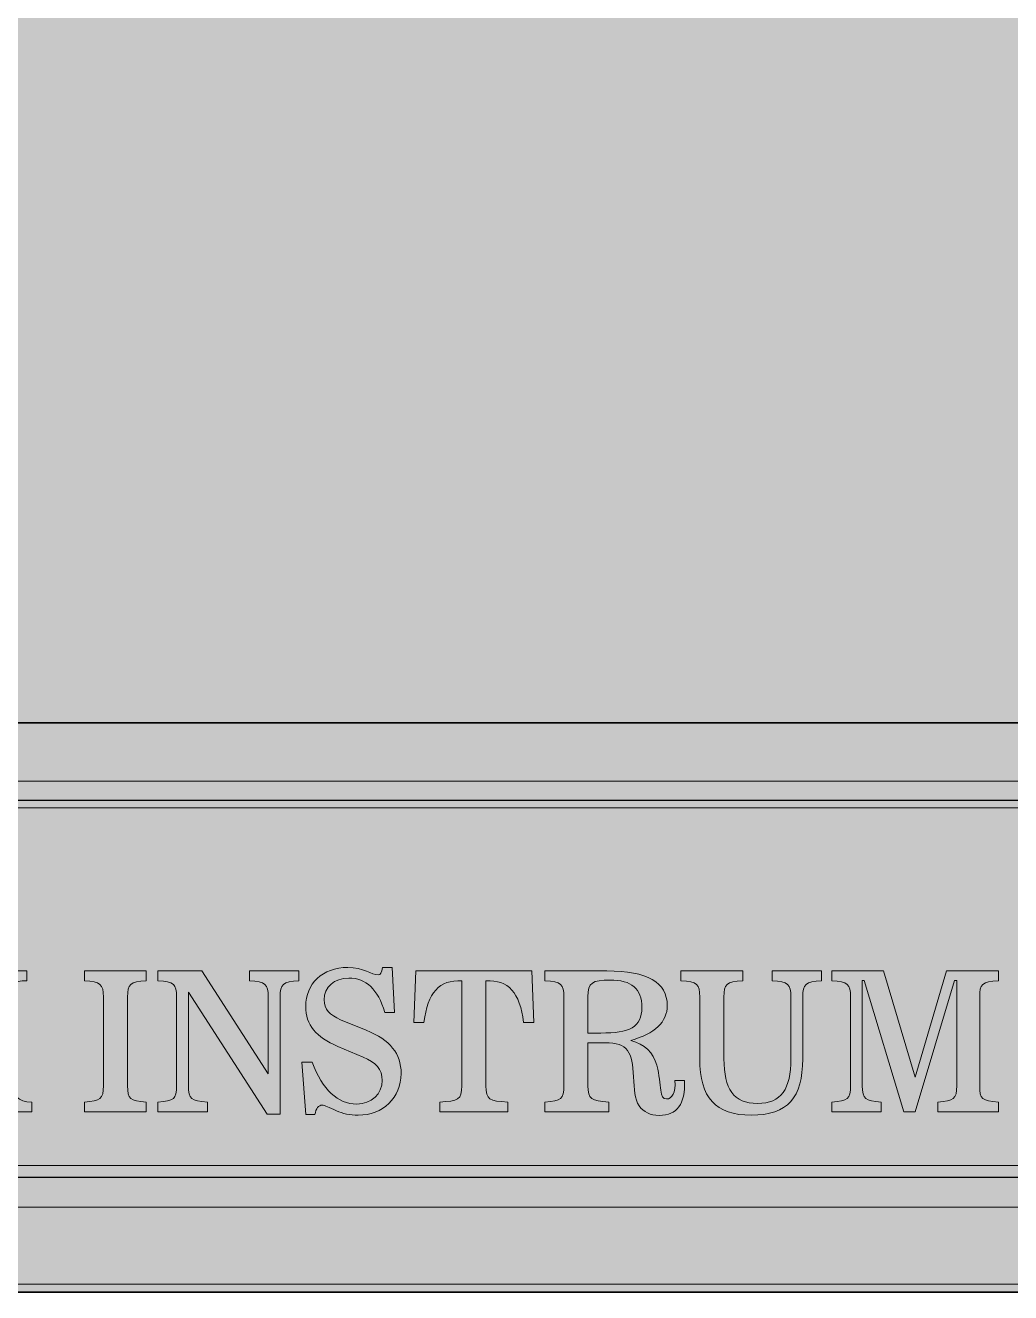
# Model space of a CAD drawing. Header units: inches. Extents: x -97 to 88, y -139 to 132.
# Drawn here: x 7.03 to 32.66, y -43.87 to -10.91 of the extents above; entities that cross this region are included whole.
import ezdxf

# ---------------------------------------------------------------- set-up
doc = ezdxf.new("R2010")
doc.units = ezdxf.units.IN
doc.header["$MEASUREMENT"] = 0
doc.layers.add('svg4583', color=7, linetype='Continuous')

# ---------------------------------------------------------------- blocks, each defined once
blk = doc.blocks.new('block 10')
at = {"layer": 'svg4583', "true_color": 0x00aeef}
h = blk.add_hatch(color=140, dxfattribs=at)
h.dxf.hatch_style = 2
edge = h.paths.add_edge_path()
edge.add_spline(control_points=[(3.479, -38.911), (4.017, -38.831), (4.184, -38.569), (4.415, -38.252), (4.415, -38.252), (5.084, -37.332), (5.084, -37.332), (5.084, -37.332), (4.324, -36.201), (4.324, -36.201), (4.108, -35.884), (3.887, -35.748), (3.56, -35.758), (3.56, -35.758), (3.56, -35.502), (3.56, -35.502), (3.56, -35.502), (5.214, -35.502), (5.214, -35.502), (5.214, -35.502), (5.214, -35.758), (5.214, -35.758), (4.963, -35.753), (4.842, -35.784), (4.842, -35.864), (4.842, -35.914), (4.882, -36), (4.963, -36.115), (4.963, -36.115), (5.446, -36.839), (5.446, -36.839), (5.446, -36.839), (5.873, -36.256), (5.873, -36.256), (5.994, -36.09), (6.049, -35.964), (6.049, -35.909), (6.049, -35.793), (5.913, -35.753), (5.642, -35.758), (5.642, -35.758), (5.642, -35.502), (5.642, -35.502), (5.642, -35.502), (7.065, -35.502), (7.065, -35.502), (7.065, -35.502), (7.065, -35.758), (7.065, -35.758), (6.753, -35.753), (6.512, -35.869), (6.336, -36.11), (6.336, -36.11), (5.617, -37.096), (5.617, -37.096), (5.617, -37.096), (6.517, -38.413), (6.517, -38.413), (6.723, -38.715), (6.833, -38.911), (7.196, -38.911), (7.196, -38.911), (7.196, -39.167), (7.196, -39.167), (7.196, -39.167), (5.561, -39.167), (5.561, -39.167), (5.561, -39.167), (5.561, -38.911), (5.561, -38.911), (5.868, -38.911), (5.999, -38.901), (5.999, -38.785), (5.999, -38.735), (5.969, -38.64), (5.908, -38.549), (5.908, -38.549), (5.265, -37.593), (5.265, -37.593), (5.265, -37.593), (4.661, -38.428), (4.661, -38.428), (4.576, -38.544), (4.541, -38.634), (4.541, -38.71), (4.541, -38.841), (4.681, -38.881), (4.988, -38.911), (4.988, -38.911), (4.988, -39.167), (4.988, -39.167), (4.988, -39.167), (3.479, -39.167), (3.479, -39.167), (3.479, -39.167), (3.479, -38.911), (3.479, -38.911)], knot_values=[0, 0, 0, 0, 1, 1, 1, 2, 2, 2, 3, 3, 3, 4, 4, 4, 5, 5, 5, 6, 6, 6, 7, 7, 7, 8, 8, 8, 9, 9, 9, 10, 10, 10, 11, 11, 11, 12, 12, 12, 13, 13, 13, 14, 14, 14, 15, 15, 15, 16, 16, 16, 17, 17, 17, 18, 18, 18, 19, 19, 19, 20, 20, 20, 21, 21, 21, 22, 22, 22, 23, 23, 23, 24, 24, 24, 25, 25, 25, 26, 26, 26, 27, 27, 27, 28, 28, 28, 29, 29, 29, 30, 30, 30, 31, 31, 31, 32, 32, 32, 32], degree=3, periodic=1)
at = {"layer": 'svg4583', "true_color": 0xffffff}
h = blk.add_hatch(color=7, dxfattribs=at)
h.dxf.hatch_style = 2
edge = h.paths.add_edge_path()
edge.add_spline(control_points=[(10.176, -35.758), (9.754, -35.784), (9.689, -35.839), (9.689, -36.181), (9.689, -36.181), (9.689, -38.488), (9.689, -38.488), (9.689, -38.83), (9.754, -38.886), (10.176, -38.911), (10.176, -38.911), (10.176, -39.167), (10.176, -39.167), (10.176, -39.167), (8.567, -39.167), (8.567, -39.167), (8.567, -39.167), (8.567, -38.911), (8.567, -38.911), (8.99, -38.886), (9.06, -38.83), (9.06, -38.488), (9.06, -38.488), (9.06, -36.181), (9.06, -36.181), (9.06, -35.839), (8.99, -35.784), (8.567, -35.758), (8.567, -35.758), (8.567, -35.502), (8.567, -35.502), (8.567, -35.502), (10.176, -35.502), (10.176, -35.502), (10.176, -35.502), (10.176, -35.758), (10.176, -35.758)], knot_values=[0, 0, 0, 0, 1, 1, 1, 2, 2, 2, 3, 3, 3, 4, 4, 4, 5, 5, 5, 6, 6, 6, 7, 7, 7, 8, 8, 8, 9, 9, 9, 10, 10, 10, 11, 11, 11, 12, 12, 12, 12], degree=3, periodic=1)
h = blk.add_hatch(color=7, dxfattribs=at)
h.dxf.hatch_style = 2
edge = h.paths.add_edge_path()
edge.add_spline(control_points=[(13.349, -36.181), (13.349, -35.839), (13.284, -35.784), (12.861, -35.758), (12.861, -35.758), (12.861, -35.502), (12.861, -35.502), (12.861, -35.502), (14.149, -35.502), (14.149, -35.502), (14.149, -35.502), (14.149, -35.758), (14.149, -35.758), (13.726, -35.784), (13.656, -35.839), (13.656, -36.181), (13.656, -36.181), (13.656, -39.228), (13.656, -39.228), (13.656, -39.228), (13.319, -39.228), (13.319, -39.228), (13.319, -39.228), (11.272, -36.05), (11.272, -36.05), (11.272, -36.05), (11.272, -38.488), (11.272, -38.488), (11.272, -38.83), (11.343, -38.886), (11.765, -38.911), (11.765, -38.911), (11.765, -39.167), (11.765, -39.167), (11.765, -39.167), (10.478, -39.167), (10.478, -39.167), (10.478, -39.167), (10.478, -38.911), (10.478, -38.911), (10.9, -38.886), (10.966, -38.83), (10.966, -38.488), (10.966, -38.488), (10.966, -36.181), (10.966, -36.181), (10.966, -35.839), (10.9, -35.784), (10.478, -35.758), (10.478, -35.758), (10.478, -35.502), (10.478, -35.502), (10.478, -35.502), (11.624, -35.502), (11.624, -35.502), (11.624, -35.502), (13.349, -38.177), (13.349, -38.177), (13.349, -38.177), (13.349, -36.181), (13.349, -36.181)], knot_values=[0, 0, 0, 0, 1, 1, 1, 2, 2, 2, 3, 3, 3, 4, 4, 4, 5, 5, 5, 6, 6, 6, 7, 7, 7, 8, 8, 8, 9, 9, 9, 10, 10, 10, 11, 11, 11, 12, 12, 12, 13, 13, 13, 14, 14, 14, 15, 15, 15, 16, 16, 16, 17, 17, 17, 18, 18, 18, 19, 19, 19, 20, 20, 20, 20], degree=3, periodic=1)
h = blk.add_hatch(color=7, dxfattribs=at)
h.dxf.hatch_style = 2
edge = h.paths.add_edge_path()
edge.add_spline(control_points=[(14.227, -37.875), (14.227, -37.875), (14.494, -37.875), (14.494, -37.875), (14.755, -38.594), (15.167, -38.962), (15.65, -38.962), (16.037, -38.962), (16.314, -38.7), (16.314, -38.348), (16.314, -38.051), (16.153, -37.885), (15.816, -37.744), (15.816, -37.744), (15.157, -37.463), (15.157, -37.463), (14.594, -37.227), (14.323, -36.905), (14.323, -36.427), (14.323, -35.828), (14.76, -35.411), (15.419, -35.411), (15.811, -35.411), (16.053, -35.602), (16.208, -35.602), (16.269, -35.602), (16.299, -35.542), (16.319, -35.411), (16.319, -35.411), (16.575, -35.411), (16.575, -35.411), (16.575, -35.411), (16.636, -36.578), (16.636, -36.578), (16.636, -36.578), (16.384, -36.578), (16.384, -36.578), (16.198, -35.979), (15.897, -35.688), (15.444, -35.688), (15.067, -35.688), (14.805, -35.919), (14.805, -36.251), (14.805, -36.502), (14.941, -36.648), (15.233, -36.769), (15.233, -36.769), (15.901, -37.045), (15.901, -37.045), (16.52, -37.297), (16.807, -37.649), (16.807, -38.172), (16.807, -38.796), (16.329, -39.253), (15.69, -39.253), (15.474, -39.253), (15.283, -39.213), (15.122, -39.137), (14.931, -39.052), (14.815, -38.992), (14.755, -38.992), (14.659, -38.992), (14.589, -39.077), (14.564, -39.238), (14.564, -39.238), (14.323, -39.238), (14.323, -39.238), (14.323, -39.238), (14.227, -37.875), (14.227, -37.875)], knot_values=[0, 0, 0, 0, 1, 1, 1, 2, 2, 2, 3, 3, 3, 4, 4, 4, 5, 5, 5, 6, 6, 6, 7, 7, 7, 8, 8, 8, 9, 9, 9, 10, 10, 10, 11, 11, 11, 12, 12, 12, 13, 13, 13, 14, 14, 14, 15, 15, 15, 16, 16, 16, 17, 17, 17, 18, 18, 18, 19, 19, 19, 20, 20, 20, 21, 21, 21, 22, 22, 22, 23, 23, 23, 23], degree=3, periodic=1)
h = blk.add_hatch(color=7, dxfattribs=at)
h.dxf.hatch_style = 2
edge = h.paths.add_edge_path()
edge.add_spline(control_points=[(20.261, -36.839), (20.261, -36.839), (19.994, -36.839), (19.994, -36.839), (19.894, -36.065), (19.602, -35.728), (19.013, -35.758), (19.013, -35.758), (19.013, -38.489), (19.013, -38.489), (19.013, -38.846), (19.104, -38.886), (19.582, -38.911), (19.582, -38.911), (19.582, -39.168), (19.582, -39.168), (19.582, -39.168), (17.812, -39.168), (17.812, -39.168), (17.812, -39.168), (17.812, -38.911), (17.812, -38.911), (18.289, -38.886), (18.385, -38.846), (18.385, -38.489), (18.385, -38.489), (18.385, -35.758), (18.385, -35.758), (17.797, -35.728), (17.5, -36.065), (17.399, -36.839), (17.399, -36.839), (17.138, -36.839), (17.138, -36.839), (17.138, -36.839), (17.188, -35.502), (17.188, -35.502), (17.188, -35.502), (20.205, -35.502), (20.205, -35.502), (20.205, -35.502), (20.261, -36.839), (20.261, -36.839)], knot_values=[0, 0, 0, 0, 1, 1, 1, 2, 2, 2, 3, 3, 3, 4, 4, 4, 5, 5, 5, 6, 6, 6, 7, 7, 7, 8, 8, 8, 9, 9, 9, 10, 10, 10, 11, 11, 11, 12, 12, 12, 13, 13, 13, 14, 14, 14, 14], degree=3, periodic=1)
h = blk.add_hatch(color=7, dxfattribs=at)
h.dxf.hatch_style = 2
edge = h.paths.add_edge_path()
edge.add_spline(control_points=[(21.668, -37.116), (21.668, -37.116), (22, -37.116), (22, -37.116), (22.744, -37.116), (23.071, -36.97), (23.071, -36.452), (23.071, -35.96), (22.804, -35.738), (22.241, -35.738), (21.784, -35.738), (21.668, -35.809), (21.668, -36.171), (21.668, -36.171), (21.668, -37.116), (21.668, -37.116)], knot_values=[0, 0, 0, 0, 1, 1, 1, 2, 2, 2, 3, 3, 3, 4, 4, 4, 5, 5, 5, 5], degree=3, periodic=1)
edge = h.paths.add_edge_path()
edge.add_spline(control_points=[(22.211, -38.911), (22.211, -38.911), (22.211, -39.167), (22.211, -39.167), (22.211, -39.167), (20.547, -39.167), (20.547, -39.167), (20.547, -39.167), (20.547, -38.911), (20.547, -38.911), (20.969, -38.886), (21.039, -38.831), (21.039, -38.488), (21.039, -38.488), (21.039, -36.181), (21.039, -36.181), (21.039, -35.839), (20.969, -35.784), (20.547, -35.758), (20.547, -35.758), (20.547, -35.502), (20.547, -35.502), (20.547, -35.502), (22.161, -35.502), (22.161, -35.502), (23.212, -35.502), (23.73, -35.793), (23.73, -36.402), (23.73, -36.829), (23.408, -37.136), (22.779, -37.307), (23.141, -37.407), (23.368, -37.618), (23.458, -37.956), (23.528, -38.217), (23.534, -38.438), (23.559, -38.604), (23.579, -38.76), (23.609, -38.831), (23.714, -38.831), (23.856, -38.831), (23.946, -38.665), (23.931, -38.353), (23.931, -38.353), (24.182, -38.353), (24.182, -38.353), (24.197, -38.971), (23.996, -39.258), (23.519, -39.258), (23.287, -39.258), (23.111, -39.172), (23, -39.012), (22.88, -38.831), (22.875, -38.579), (22.855, -38.257), (22.82, -37.614), (22.714, -37.367), (22.111, -37.367), (22.111, -37.367), (21.668, -37.367), (21.668, -37.367), (21.668, -37.367), (21.668, -38.488), (21.668, -38.488), (21.668, -38.836), (21.753, -38.881), (22.211, -38.911)], knot_values=[0, 0, 0, 0, 0.352778, 0.352778, 0.352778, 0.705556, 0.705556, 0.705556, 1.058333, 1.058333, 1.058333, 1.411111, 1.411111, 1.411111, 1.763889, 1.763889, 1.763889, 2.116667, 2.116667, 2.116667, 2.469444, 2.469444, 2.469444, 2.822222, 2.822222, 2.822222, 3.175, 3.175, 3.175, 3.527778, 3.527778, 3.527778, 3.880556, 3.880556, 3.880556, 4.233333, 4.233333, 4.233333, 4.586111, 4.586111, 4.586111, 4.938889, 4.938889, 4.938889, 5.291667, 5.291667, 5.291667, 5.644444, 5.644444, 5.644444, 5.997222, 5.997222, 5.997222, 6.35, 6.35, 6.35, 6.702778, 6.702778, 6.702778, 7.055556, 7.055556, 7.055556, 7.408333, 7.408333, 7.408333, 7.761111, 7.761111, 7.761111, 7.761111], degree=3, periodic=0)
edge.add_line((22.211, -38.911), (22.211, -38.911))
h = blk.add_hatch(color=7, dxfattribs=at)
h.dxf.hatch_style = 2
edge = h.paths.add_edge_path()
edge.add_spline(control_points=[(26.076, -38.946), (26.699, -38.946), (26.946, -38.574), (26.946, -37.785), (26.946, -37.785), (26.946, -36.181), (26.946, -36.181), (26.946, -35.839), (26.88, -35.784), (26.458, -35.758), (26.458, -35.758), (26.458, -35.502), (26.458, -35.502), (26.458, -35.502), (27.745, -35.502), (27.745, -35.502), (27.745, -35.502), (27.745, -35.758), (27.745, -35.758), (27.323, -35.784), (27.253, -35.839), (27.253, -36.181), (27.253, -36.181), (27.253, -37.785), (27.253, -37.785), (27.253, -38.796), (26.87, -39.253), (25.915, -39.253), (24.98, -39.253), (24.577, -38.796), (24.577, -37.785), (24.577, -37.785), (24.577, -36.181), (24.577, -36.181), (24.577, -35.839), (24.507, -35.784), (24.085, -35.758), (24.085, -35.758), (24.085, -35.502), (24.085, -35.502), (24.085, -35.502), (25.694, -35.502), (25.694, -35.502), (25.694, -35.502), (25.694, -35.758), (25.694, -35.758), (25.271, -35.784), (25.206, -35.839), (25.206, -36.181), (25.206, -36.181), (25.206, -37.785), (25.206, -37.785), (25.206, -38.574), (25.452, -38.946), (26.076, -38.946)], knot_values=[0, 0, 0, 0, 0.352778, 0.352778, 0.352778, 0.705556, 0.705556, 0.705556, 1.058333, 1.058333, 1.058333, 1.411111, 1.411111, 1.411111, 1.763889, 1.763889, 1.763889, 2.116667, 2.116667, 2.116667, 2.469444, 2.469444, 2.469444, 2.822222, 2.822222, 2.822222, 3.175, 3.175, 3.175, 3.527778, 3.527778, 3.527778, 3.880556, 3.880556, 3.880556, 4.233333, 4.233333, 4.233333, 4.586111, 4.586111, 4.586111, 4.938889, 4.938889, 4.938889, 5.291667, 5.291667, 5.291667, 5.644444, 5.644444, 5.644444, 5.997222, 5.997222, 5.997222, 6.35, 6.35, 6.35, 6.35], degree=3, periodic=0)
edge.add_line((26.076, -38.946), (26.076, -38.946))
h = blk.add_hatch(color=7, dxfattribs=at)
h.dxf.hatch_style = 2
edge = h.paths.add_edge_path()
edge.add_spline(control_points=[(28.011, -38.911), (28.434, -38.886), (28.499, -38.831), (28.499, -38.488), (28.499, -38.488), (28.499, -36.181), (28.499, -36.181), (28.499, -35.839), (28.434, -35.784), (28.011, -35.758), (28.011, -35.758), (28.011, -35.502), (28.011, -35.502), (28.011, -35.502), (29.359, -35.502), (29.359, -35.502), (29.359, -35.502), (30.179, -38.262), (30.179, -38.262), (30.179, -38.262), (30.998, -35.502), (30.998, -35.502), (30.998, -35.502), (32.346, -35.502), (32.346, -35.502), (32.346, -35.502), (32.346, -35.758), (32.346, -35.758), (31.923, -35.784), (31.858, -35.839), (31.858, -36.181), (31.858, -36.181), (31.858, -38.488), (31.858, -38.488), (31.858, -38.831), (31.923, -38.886), (32.346, -38.911), (32.346, -38.911), (32.346, -39.167), (32.346, -39.167), (32.346, -39.167), (30.767, -39.167), (30.767, -39.167), (30.767, -39.167), (30.767, -38.911), (30.767, -38.911), (31.189, -38.886), (31.26, -38.831), (31.26, -38.488), (31.26, -38.488), (31.26, -35.753), (31.26, -35.753), (31.26, -35.753), (31.204, -35.753), (31.204, -35.753), (31.204, -35.753), (30.179, -39.167), (30.179, -39.167), (30.179, -39.167), (29.887, -39.167), (29.887, -39.167), (29.887, -39.167), (28.851, -35.753), (28.851, -35.753), (28.851, -35.753), (28.805, -35.753), (28.805, -35.753), (28.805, -35.753), (28.805, -38.488), (28.805, -38.488), (28.805, -38.831), (28.876, -38.886), (29.298, -38.911), (29.298, -38.911), (29.298, -39.167), (29.298, -39.167), (29.298, -39.167), (28.011, -39.167), (28.011, -39.167), (28.011, -39.167), (28.011, -38.911), (28.011, -38.911)], knot_values=[0, 0, 0, 0, 1, 1, 1, 2, 2, 2, 3, 3, 3, 4, 4, 4, 5, 5, 5, 6, 6, 6, 7, 7, 7, 8, 8, 8, 9, 9, 9, 10, 10, 10, 11, 11, 11, 12, 12, 12, 13, 13, 13, 14, 14, 14, 15, 15, 15, 16, 16, 16, 17, 17, 17, 18, 18, 18, 19, 19, 19, 20, 20, 20, 21, 21, 21, 22, 22, 22, 23, 23, 23, 24, 24, 24, 25, 25, 25, 26, 26, 26, 27, 27, 27, 27], degree=3, periodic=1)
at = {"layer": 'svg4583', "lineweight": 0}
for points, knots in [([(3.479, -38.911), (4.017, -38.831), (4.184, -38.569), (4.415, -38.252), (4.415, -38.252), (5.084, -37.332), (5.084, -37.332), (5.084, -37.332), (4.324, -36.201), (4.324, -36.201), (4.108, -35.884), (3.887, -35.748), (3.56, -35.758), (3.56, -35.758), (3.56, -35.502), (3.56, -35.502), (3.56, -35.502), (5.214, -35.502), (5.214, -35.502), (5.214, -35.502), (5.214, -35.758), (5.214, -35.758), (4.963, -35.753), (4.842, -35.784), (4.842, -35.864), (4.842, -35.914), (4.882, -36), (4.963, -36.115), (4.963, -36.115), (5.446, -36.839), (5.446, -36.839), (5.446, -36.839), (5.873, -36.256), (5.873, -36.256), (5.994, -36.09), (6.049, -35.964), (6.049, -35.909), (6.049, -35.793), (5.913, -35.753), (5.642, -35.758), (5.642, -35.758), (5.642, -35.502), (5.642, -35.502), (5.642, -35.502), (7.065, -35.502), (7.065, -35.502), (7.065, -35.502), (7.065, -35.758), (7.065, -35.758), (6.753, -35.753), (6.512, -35.869), (6.336, -36.11), (6.336, -36.11), (5.617, -37.096), (5.617, -37.096), (5.617, -37.096), (6.517, -38.413), (6.517, -38.413), (6.723, -38.715), (6.833, -38.911), (7.196, -38.911), (7.196, -38.911), (7.196, -39.167), (7.196, -39.167), (7.196, -39.167), (5.561, -39.167), (5.561, -39.167), (5.561, -39.167), (5.561, -38.911), (5.561, -38.911), (5.868, -38.911), (5.999, -38.901), (5.999, -38.785), (5.999, -38.735), (5.969, -38.64), (5.908, -38.549), (5.908, -38.549), (5.265, -37.593), (5.265, -37.593), (5.265, -37.593), (4.661, -38.428), (4.661, -38.428), (4.576, -38.544), (4.541, -38.634), (4.541, -38.71), (4.541, -38.841), (4.681, -38.881), (4.988, -38.911), (4.988, -38.911), (4.988, -39.167), (4.988, -39.167), (4.988, -39.167), (3.479, -39.167), (3.479, -39.167), (3.479, -39.167), (3.479, -38.911), (3.479, -38.911)], [0, 0, 0, 0, 1, 1, 1, 2, 2, 2, 3, 3, 3, 4, 4, 4, 5, 5, 5, 6, 6, 6, 7, 7, 7, 8, 8, 8, 9, 9, 9, 10, 10, 10, 11, 11, 11, 12, 12, 12, 13, 13, 13, 14, 14, 14, 15, 15, 15, 16, 16, 16, 17, 17, 17, 18, 18, 18, 19, 19, 19, 20, 20, 20, 21, 21, 21, 22, 22, 22, 23, 23, 23, 24, 24, 24, 25, 25, 25, 26, 26, 26, 27, 27, 27, 28, 28, 28, 29, 29, 29, 30, 30, 30, 31, 31, 31, 32, 32, 32, 32]), ([(10.176, -35.758), (9.754, -35.784), (9.689, -35.839), (9.689, -36.181), (9.689, -36.181), (9.689, -38.488), (9.689, -38.488), (9.689, -38.83), (9.754, -38.886), (10.176, -38.911), (10.176, -38.911), (10.176, -39.167), (10.176, -39.167), (10.176, -39.167), (8.567, -39.167), (8.567, -39.167), (8.567, -39.167), (8.567, -38.911), (8.567, -38.911), (8.99, -38.886), (9.06, -38.83), (9.06, -38.488), (9.06, -38.488), (9.06, -36.181), (9.06, -36.181), (9.06, -35.839), (8.99, -35.784), (8.567, -35.758), (8.567, -35.758), (8.567, -35.502), (8.567, -35.502), (8.567, -35.502), (10.176, -35.502), (10.176, -35.502), (10.176, -35.502), (10.176, -35.758), (10.176, -35.758)], [0, 0, 0, 0, 1, 1, 1, 2, 2, 2, 3, 3, 3, 4, 4, 4, 5, 5, 5, 6, 6, 6, 7, 7, 7, 8, 8, 8, 9, 9, 9, 10, 10, 10, 11, 11, 11, 12, 12, 12, 12]), ([(13.349, -36.181), (13.349, -35.839), (13.284, -35.784), (12.861, -35.758), (12.861, -35.758), (12.861, -35.502), (12.861, -35.502), (12.861, -35.502), (14.149, -35.502), (14.149, -35.502), (14.149, -35.502), (14.149, -35.758), (14.149, -35.758), (13.726, -35.784), (13.656, -35.839), (13.656, -36.181), (13.656, -36.181), (13.656, -39.228), (13.656, -39.228), (13.656, -39.228), (13.319, -39.228), (13.319, -39.228), (13.319, -39.228), (11.272, -36.05), (11.272, -36.05), (11.272, -36.05), (11.272, -38.488), (11.272, -38.488), (11.272, -38.83), (11.343, -38.886), (11.765, -38.911), (11.765, -38.911), (11.765, -39.167), (11.765, -39.167), (11.765, -39.167), (10.478, -39.167), (10.478, -39.167), (10.478, -39.167), (10.478, -38.911), (10.478, -38.911), (10.9, -38.886), (10.966, -38.83), (10.966, -38.488), (10.966, -38.488), (10.966, -36.181), (10.966, -36.181), (10.966, -35.839), (10.9, -35.784), (10.478, -35.758), (10.478, -35.758), (10.478, -35.502), (10.478, -35.502), (10.478, -35.502), (11.624, -35.502), (11.624, -35.502), (11.624, -35.502), (13.349, -38.177), (13.349, -38.177), (13.349, -38.177), (13.349, -36.181), (13.349, -36.181)], [0, 0, 0, 0, 1, 1, 1, 2, 2, 2, 3, 3, 3, 4, 4, 4, 5, 5, 5, 6, 6, 6, 7, 7, 7, 8, 8, 8, 9, 9, 9, 10, 10, 10, 11, 11, 11, 12, 12, 12, 13, 13, 13, 14, 14, 14, 15, 15, 15, 16, 16, 16, 17, 17, 17, 18, 18, 18, 19, 19, 19, 20, 20, 20, 20]), ([(14.227, -37.875), (14.227, -37.875), (14.494, -37.875), (14.494, -37.875), (14.755, -38.594), (15.167, -38.962), (15.65, -38.962), (16.037, -38.962), (16.314, -38.7), (16.314, -38.348), (16.314, -38.051), (16.153, -37.885), (15.816, -37.744), (15.816, -37.744), (15.157, -37.463), (15.157, -37.463), (14.594, -37.227), (14.323, -36.905), (14.323, -36.427), (14.323, -35.828), (14.76, -35.411), (15.419, -35.411), (15.811, -35.411), (16.053, -35.602), (16.208, -35.602), (16.269, -35.602), (16.299, -35.542), (16.319, -35.411), (16.319, -35.411), (16.575, -35.411), (16.575, -35.411), (16.575, -35.411), (16.636, -36.578), (16.636, -36.578), (16.636, -36.578), (16.384, -36.578), (16.384, -36.578), (16.198, -35.979), (15.897, -35.688), (15.444, -35.688), (15.067, -35.688), (14.805, -35.919), (14.805, -36.251), (14.805, -36.502), (14.941, -36.648), (15.233, -36.769), (15.233, -36.769), (15.901, -37.045), (15.901, -37.045), (16.52, -37.297), (16.807, -37.649), (16.807, -38.172), (16.807, -38.796), (16.329, -39.253), (15.69, -39.253), (15.474, -39.253), (15.283, -39.213), (15.122, -39.137), (14.931, -39.052), (14.815, -38.992), (14.755, -38.992), (14.659, -38.992), (14.589, -39.077), (14.564, -39.238), (14.564, -39.238), (14.323, -39.238), (14.323, -39.238), (14.323, -39.238), (14.227, -37.875), (14.227, -37.875)], [0, 0, 0, 0, 1, 1, 1, 2, 2, 2, 3, 3, 3, 4, 4, 4, 5, 5, 5, 6, 6, 6, 7, 7, 7, 8, 8, 8, 9, 9, 9, 10, 10, 10, 11, 11, 11, 12, 12, 12, 13, 13, 13, 14, 14, 14, 15, 15, 15, 16, 16, 16, 17, 17, 17, 18, 18, 18, 19, 19, 19, 20, 20, 20, 21, 21, 21, 22, 22, 22, 23, 23, 23, 23]), ([(20.261, -36.839), (20.261, -36.839), (19.994, -36.839), (19.994, -36.839), (19.894, -36.065), (19.602, -35.728), (19.013, -35.758), (19.013, -35.758), (19.013, -38.489), (19.013, -38.489), (19.013, -38.846), (19.104, -38.886), (19.582, -38.911), (19.582, -38.911), (19.582, -39.168), (19.582, -39.168), (19.582, -39.168), (17.812, -39.168), (17.812, -39.168), (17.812, -39.168), (17.812, -38.911), (17.812, -38.911), (18.289, -38.886), (18.385, -38.846), (18.385, -38.489), (18.385, -38.489), (18.385, -35.758), (18.385, -35.758), (17.797, -35.728), (17.5, -36.065), (17.399, -36.839), (17.399, -36.839), (17.138, -36.839), (17.138, -36.839), (17.138, -36.839), (17.188, -35.502), (17.188, -35.502), (17.188, -35.502), (20.205, -35.502), (20.205, -35.502), (20.205, -35.502), (20.261, -36.839), (20.261, -36.839)], [0, 0, 0, 0, 1, 1, 1, 2, 2, 2, 3, 3, 3, 4, 4, 4, 5, 5, 5, 6, 6, 6, 7, 7, 7, 8, 8, 8, 9, 9, 9, 10, 10, 10, 11, 11, 11, 12, 12, 12, 13, 13, 13, 14, 14, 14, 14]), ([(22.211, -38.911), (22.211, -38.911), (22.211, -39.167), (22.211, -39.167), (22.211, -39.167), (20.547, -39.167), (20.547, -39.167), (20.547, -39.167), (20.547, -38.911), (20.547, -38.911), (20.969, -38.886), (21.039, -38.831), (21.039, -38.488), (21.039, -38.488), (21.039, -36.181), (21.039, -36.181), (21.039, -35.839), (20.969, -35.784), (20.547, -35.758), (20.547, -35.758), (20.547, -35.502), (20.547, -35.502), (20.547, -35.502), (22.161, -35.502), (22.161, -35.502), (23.212, -35.502), (23.73, -35.793), (23.73, -36.402), (23.73, -36.829), (23.408, -37.136), (22.779, -37.307), (23.141, -37.407), (23.368, -37.618), (23.458, -37.956), (23.528, -38.217), (23.534, -38.438), (23.559, -38.604), (23.579, -38.76), (23.609, -38.831), (23.714, -38.831), (23.856, -38.831), (23.946, -38.665), (23.931, -38.353), (23.931, -38.353), (24.182, -38.353), (24.182, -38.353), (24.197, -38.971), (23.996, -39.258), (23.519, -39.258), (23.287, -39.258), (23.111, -39.172), (23, -39.012), (22.88, -38.831), (22.875, -38.579), (22.855, -38.257), (22.82, -37.614), (22.714, -37.367), (22.111, -37.367), (22.111, -37.367), (21.668, -37.367), (21.668, -37.367), (21.668, -37.367), (21.668, -38.488), (21.668, -38.488), (21.668, -38.836), (21.753, -38.881), (22.211, -38.911)], [0, 0, 0, 0, 1, 1, 1, 2, 2, 2, 3, 3, 3, 4, 4, 4, 5, 5, 5, 6, 6, 6, 7, 7, 7, 8, 8, 8, 9, 9, 9, 10, 10, 10, 11, 11, 11, 12, 12, 12, 13, 13, 13, 14, 14, 14, 15, 15, 15, 16, 16, 16, 17, 17, 17, 18, 18, 18, 19, 19, 19, 20, 20, 20, 21, 21, 21, 22, 22, 22, 22]), ([(26.076, -38.946), (26.699, -38.946), (26.946, -38.574), (26.946, -37.785), (26.946, -37.785), (26.946, -36.181), (26.946, -36.181), (26.946, -35.839), (26.88, -35.784), (26.458, -35.758), (26.458, -35.758), (26.458, -35.502), (26.458, -35.502), (26.458, -35.502), (27.745, -35.502), (27.745, -35.502), (27.745, -35.502), (27.745, -35.758), (27.745, -35.758), (27.323, -35.784), (27.253, -35.839), (27.253, -36.181), (27.253, -36.181), (27.253, -37.785), (27.253, -37.785), (27.253, -38.796), (26.87, -39.253), (25.915, -39.253), (24.98, -39.253), (24.577, -38.796), (24.577, -37.785), (24.577, -37.785), (24.577, -36.181), (24.577, -36.181), (24.577, -35.839), (24.507, -35.784), (24.085, -35.758), (24.085, -35.758), (24.085, -35.502), (24.085, -35.502), (24.085, -35.502), (25.694, -35.502), (25.694, -35.502), (25.694, -35.502), (25.694, -35.758), (25.694, -35.758), (25.271, -35.784), (25.206, -35.839), (25.206, -36.181), (25.206, -36.181), (25.206, -37.785), (25.206, -37.785), (25.206, -38.574), (25.452, -38.946), (26.076, -38.946)], [0, 0, 0, 0, 1, 1, 1, 2, 2, 2, 3, 3, 3, 4, 4, 4, 5, 5, 5, 6, 6, 6, 7, 7, 7, 8, 8, 8, 9, 9, 9, 10, 10, 10, 11, 11, 11, 12, 12, 12, 13, 13, 13, 14, 14, 14, 15, 15, 15, 16, 16, 16, 17, 17, 17, 18, 18, 18, 18]), ([(28.011, -38.911), (28.434, -38.886), (28.499, -38.831), (28.499, -38.488), (28.499, -38.488), (28.499, -36.181), (28.499, -36.181), (28.499, -35.839), (28.434, -35.784), (28.011, -35.758), (28.011, -35.758), (28.011, -35.502), (28.011, -35.502), (28.011, -35.502), (29.359, -35.502), (29.359, -35.502), (29.359, -35.502), (30.179, -38.262), (30.179, -38.262), (30.179, -38.262), (30.998, -35.502), (30.998, -35.502), (30.998, -35.502), (32.346, -35.502), (32.346, -35.502), (32.346, -35.502), (32.346, -35.758), (32.346, -35.758), (31.923, -35.784), (31.858, -35.839), (31.858, -36.181), (31.858, -36.181), (31.858, -38.488), (31.858, -38.488), (31.858, -38.831), (31.923, -38.886), (32.346, -38.911), (32.346, -38.911), (32.346, -39.167), (32.346, -39.167), (32.346, -39.167), (30.767, -39.167), (30.767, -39.167), (30.767, -39.167), (30.767, -38.911), (30.767, -38.911), (31.189, -38.886), (31.26, -38.831), (31.26, -38.488), (31.26, -38.488), (31.26, -35.753), (31.26, -35.753), (31.26, -35.753), (31.204, -35.753), (31.204, -35.753), (31.204, -35.753), (30.179, -39.167), (30.179, -39.167), (30.179, -39.167), (29.887, -39.167), (29.887, -39.167), (29.887, -39.167), (28.851, -35.753), (28.851, -35.753), (28.851, -35.753), (28.805, -35.753), (28.805, -35.753), (28.805, -35.753), (28.805, -38.488), (28.805, -38.488), (28.805, -38.831), (28.876, -38.886), (29.298, -38.911), (29.298, -38.911), (29.298, -39.167), (29.298, -39.167), (29.298, -39.167), (28.011, -39.167), (28.011, -39.167), (28.011, -39.167), (28.011, -38.911), (28.011, -38.911)], [0, 0, 0, 0, 1, 1, 1, 2, 2, 2, 3, 3, 3, 4, 4, 4, 5, 5, 5, 6, 6, 6, 7, 7, 7, 8, 8, 8, 9, 9, 9, 10, 10, 10, 11, 11, 11, 12, 12, 12, 13, 13, 13, 14, 14, 14, 15, 15, 15, 16, 16, 16, 17, 17, 17, 18, 18, 18, 19, 19, 19, 20, 20, 20, 21, 21, 21, 22, 22, 22, 23, 23, 23, 24, 24, 24, 25, 25, 25, 26, 26, 26, 27, 27, 27, 27]), ([(21.668, -37.116), (21.668, -37.116), (22, -37.116), (22, -37.116), (22.744, -37.116), (23.071, -36.97), (23.071, -36.452), (23.071, -35.96), (22.804, -35.738), (22.241, -35.738), (21.784, -35.738), (21.668, -35.809), (21.668, -36.171), (21.668, -36.171), (21.668, -37.116), (21.668, -37.116)], [0, 0, 0, 0, 1, 1, 1, 2, 2, 2, 3, 3, 3, 4, 4, 4, 5, 5, 5, 5])]:
    blk.add_open_spline(points, degree=3, knots=knots, dxfattribs=at)
blk = doc.blocks.new('block 8')
at = {"layer": 'svg4583', "color": 7, "lineweight": 5, "true_color": 0xffffff}
blk.add_open_spline([(-2.734, -31.261), (-2.734, -31.261), (68.004, -31.261), (68.004, -31.261), (68.85, -31.261), (69.535, -32.062), (69.535, -33.05), (69.535, -33.05), (69.535, -38.772), (69.535, -38.772), (69.535, -39.76), (68.85, -40.561), (68.004, -40.561), (68.004, -40.561), (-2.734, -40.561), (-2.734, -40.561), (-3.579, -40.561), (-4.265, -39.76), (-4.265, -38.772), (-4.265, -38.772), (-4.265, -33.05), (-4.265, -33.05), (-4.265, -32.062), (-3.579, -31.261), (-2.734, -31.261)], degree=3, knots=[0, 0, 0, 0, 1, 1, 1, 2, 2, 2, 3, 3, 3, 4, 4, 4, 5, 5, 5, 6, 6, 6, 7, 7, 7, 8, 8, 8, 8], dxfattribs=at)
at = {"layer": 'svg4583'}
blk.add_blockref('block 10', (0, 0), dxfattribs=at)
blk = doc.blocks.new('block 59')
at = {"layer": 'svg4583', "color": 7, "lineweight": 15, "true_color": 0xffffff}
blk.add_lwpolyline([(66.818, -30.564), (-1.482, -30.564)], dxfattribs=at)
blk = doc.blocks.new('block 63')
at = {"layer": 'svg4583', "color": 7, "lineweight": 15, "true_color": 0xffffff}
blk.add_lwpolyline([(-2.982, -40.871), (68.318, -40.871)], dxfattribs=at)
blk = doc.blocks.new('block 65')
at = {"layer": 'svg4583', "color": 7, "lineweight": 15, "true_color": 0xffffff}
blk.add_lwpolyline([(68.318, -31.057), (-2.982, -31.057)], dxfattribs=at)
blk = doc.blocks.new('block 70')
at = {"layer": 'svg4583', "color": 7, "lineweight": 15, "true_color": 0xffffff}
blk.add_lwpolyline([(-11.342, -41.649), (76.678, -41.649)], dxfattribs=at)
blk = doc.blocks.new('block 108')
at = {"layer": 'svg4583', "color": 7, "lineweight": 15, "true_color": 0xffffff}
blk.add_lwpolyline([(76.678, -43.648), (-11.342, -43.648)], dxfattribs=at)
blk = doc.blocks.new('block 119')
at = {"layer": 'svg4583', "color": 7, "lineweight": 15, "true_color": 0xffffff}
blk.add_lwpolyline([(-1.482, -29.055), (66.818, -29.055)], dxfattribs=at)
blk = doc.blocks.new('block 136')
at = {"layer": 'svg4583', "color": 7, "lineweight": 15, "true_color": 0xffffff}
blk.add_lwpolyline([(68.318, -31.064), (-2.982, -31.064)], dxfattribs=at)
blk = doc.blocks.new('block 141')
at = {"layer": 'svg4583', "color": 7, "lineweight": 15, "true_color": 0xffffff}
blk.add_lwpolyline([(-2.982, -40.864), (68.318, -40.864)], dxfattribs=at)
blk = doc.blocks.new('block 171')
at = {"layer": 'svg4583', "color": 7, "lineweight": 15, "true_color": 0xffffff}
blk.add_lwpolyline([(-1.482, -29.038), (66.818, -29.038)], dxfattribs=at)
blk = doc.blocks.new('block 190')
at = {"layer": 'svg4583', "color": 7, "lineweight": 15, "true_color": 0xffffff}
blk.add_lwpolyline([(-11.342, -43.869), (48.343, -43.869)], dxfattribs=at)
blk = doc.blocks.new('block 6')
at = {"layer": 'svg4583', "true_color": 0x00aae7}
h = blk.add_hatch(color=140, dxfattribs=at)
h.dxf.hatch_style = 2
edge = h.paths.add_edge_path()
edge.add_spline(control_points=[(76.832, -43.848), (76.832, -43.848), (-11.276, -43.848), (-11.276, -43.848), (-15.197, -43.848), (-18.376, -40.669), (-18.376, -36.748), (-18.376, -36.748), (-18.376, 8.09), (-18.376, 8.09), (-18.376, 12.012), (-15.197, 15.191), (-11.276, 15.191), (-11.276, 15.191), (76.832, 15.191), (76.832, 15.191), (80.754, 15.191), (83.933, 12.012), (83.933, 8.09), (83.933, 8.09), (83.933, -36.748), (83.933, -36.748), (83.933, -40.669), (80.754, -43.848), (76.832, -43.848)], knot_values=[0, 0, 0, 0, 1, 1, 1, 2, 2, 2, 3, 3, 3, 4, 4, 4, 5, 5, 5, 6, 6, 6, 7, 7, 7, 8, 8, 8, 8], degree=3, periodic=1)
at = {"layer": 'svg4583', "lineweight": 0}
for points in [[(76.832, -43.848), (76.832, -43.848), (-11.276, -43.848), (-11.276, -43.848), (-15.197, -43.848), (-18.376, -40.669), (-18.376, -36.748), (-18.376, -36.748), (-18.376, 8.09), (-18.376, 8.09), (-18.376, 12.012), (-15.197, 15.191), (-11.276, 15.191), (-11.276, 15.191), (76.832, 15.191), (76.832, 15.191), (80.754, 15.191), (83.933, 12.012), (83.933, 8.09), (83.933, 8.09), (83.933, -36.748), (83.933, -36.748), (83.933, -40.669), (80.754, -43.848), (76.832, -43.848)], [(66.695, -29.038), (66.695, -29.038), (-1.358, -29.038), (-1.358, -29.038), (-1.965, -29.038), (-2.456, -28.546), (-2.456, -27.94), (-2.456, -27.94), (-2.456, 3.83), (-2.456, 3.83), (-2.456, 4.436), (-1.965, 4.927), (-1.358, 4.927), (-1.358, 4.927), (66.695, 4.927), (66.695, 4.927), (67.301, 4.927), (67.792, 4.436), (67.792, 3.83), (67.792, 3.83), (67.792, -27.94), (67.792, -27.94), (67.792, -28.546), (67.301, -29.038), (66.695, -29.038)]]:
    blk.add_open_spline(points, degree=3, knots=[0, 0, 0, 0, 1, 1, 1, 2, 2, 2, 3, 3, 3, 4, 4, 4, 5, 5, 5, 6, 6, 6, 7, 7, 7, 8, 8, 8, 8], dxfattribs=at)
at = {"layer": 'svg4583'}
for name in ['block 171', 'block 119', 'block 59', 'block 8', 'block 65', 'block 136', 'block 141', 'block 63', 'block 70', 'block 108', 'block 190']:
    blk.add_blockref(name, (0, 0), dxfattribs=at)

msp = doc.modelspace()

# ---------------------------------------------------------------- block references
at = {"layer": 'svg4583'}
msp.add_blockref('block 6', (0, 0), dxfattribs=at)

doc.saveas('drawing.dxf')
